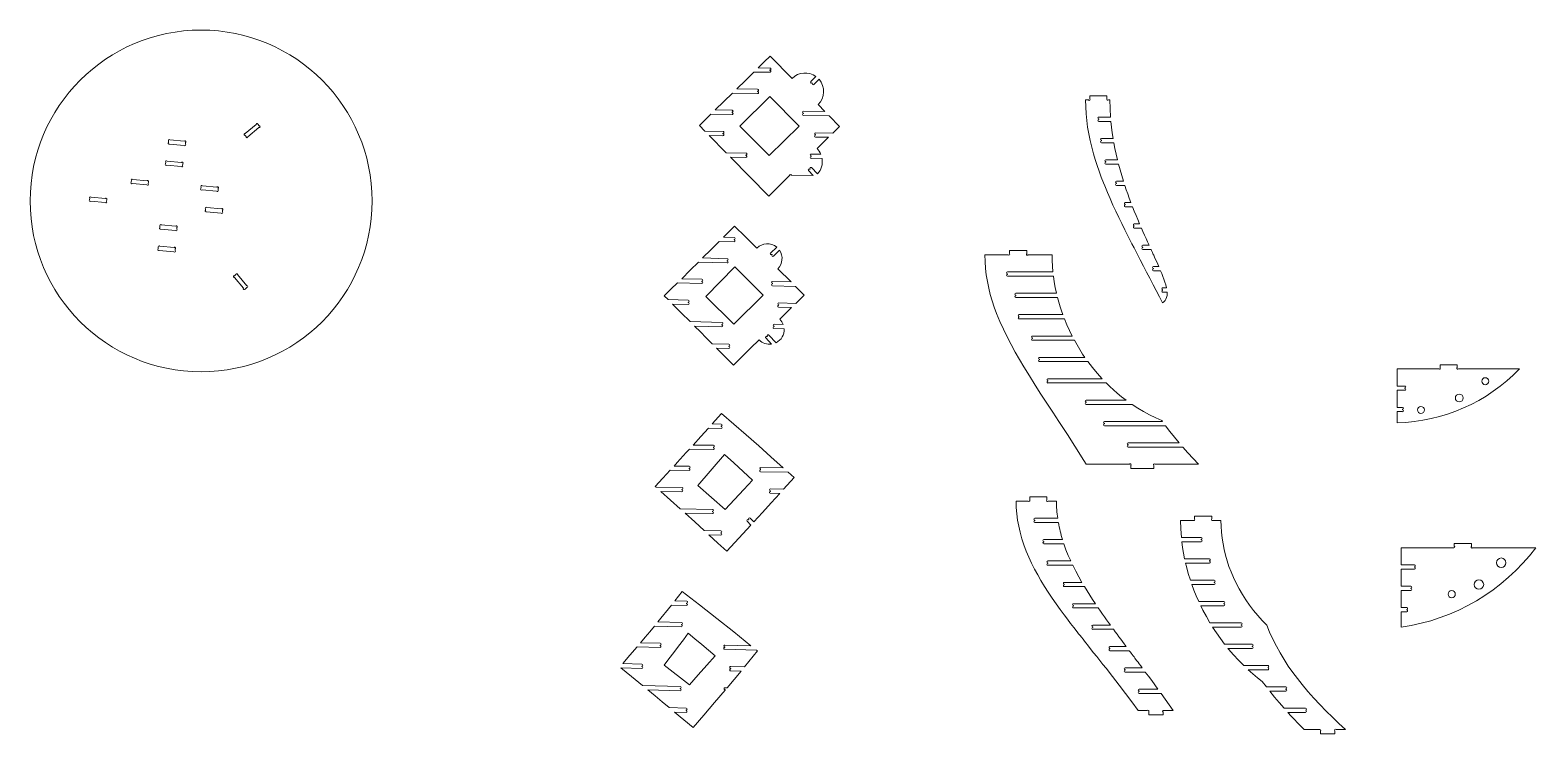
# Model space of a CAD drawing. Header units: millimetres. Extents: x -2409 to 2875, y -3055 to 3274.
# Drawn here: x -2409 to 2875, y 802 to 3274 of the extents above; entities that cross this region are included whole.
import ezdxf

# ---------------------------------------------------------------- set-up
doc = ezdxf.new("R2010")
doc.units = ezdxf.units.MM

msp = doc.modelspace()

# ---------------------------------------------------------------- linework, layer by layer
at = {"color": 7, "linetype": 'Continuous', "lineweight": 15}
for p, q in [((265.1, 3104.1), (187.5, 3182.5)), ((130.3, 3126.1), (186.6, 3125.3)), ((186.8, 3140.3), (145.3, 3140.9)), ((186.7, 3131.8), (186.7, 3133.8)), ((143.7, 3065.9), (70.3, 3067)), ((348.1, 3110.8), (330, 3093.2)), ((334.5, 3088.5), (335.9, 3087.1)), ((340.4, 3082.4), (359.2, 3100.7)), ((55.3, 3052.2), (143.5, 3050.9)), ((186.8, 3040.6), (81.6, 2936.7)), ((143.6, 3057.4), (143.6, 3059.4)), ((289.6, 2936.2), (186.8, 3040.6)), ((380.1, 2987.5), (356.1, 3011.9)), ((1304.5, 3028.1), (1294.4, 3028.1)), ((1309.7, 3043.1), (1309.7, 3032.1)), ((1309.7, 3043.1), (1369.7, 3043.1)), ((1369.7, 3043.1), (1369.7, 3032.5)), ((1380.1, 3028.1), (1374.5, 3028.1)), ((-20, 2978.3), (54.2, 2977.2)), ((54.4, 2992.2), (-4.9, 2993.1)), ((54.3, 2983.7), (54.3, 2985.7)), ((304.6, 2973.6), (395.1, 2972.2)), ((304.7, 2982.1), (304.7, 2980.1)), ((380.1, 2987.5), (304.8, 2988.6)), ((431.5, 2935.3), (395.1, 2972.2)), ((1340.5, 2968.1), (1382.3, 2968.1)), ((1340.5, 2959.6), (1340.5, 2961.6)), ((-1654, 2910.4), (-1616, 2942.2)), ((-1606, 2931), (-1645.1, 2898.3)), ((-1609.6, 2942.7), (-1605.1, 2937.4)), ((-60.8, 2938.2), (-41.4, 2918.6)), ((22.3, 2917.6), (-41.4, 2918.6)), ((22.2, 2909.1), (22.2, 2911.1)), ((81.6, 2936.7), (184.2, 2832.7)), ((184.2, 2832.7), (289.6, 2936.2)), ((347.2, 2906.4), (347.1, 2904.4)), ((407.9, 2912), (347.2, 2912.9)), ((407.9, 2912), (431.5, 2935.3)), ((1383.5, 2953.1), (1340.5, 2953.1)), ((-1923.7, 2878.1), (-1923.2, 2883.6)), ((-1868.6, 2868.4), (-1919.7, 2873)), ((-1918.4, 2887.9), (-1868, 2883.4)), ((-1863.4, 2878.8), (-1863.9, 2872.8)), ((-1651.5, 2899.4), (-1655.4, 2904.1)), ((-26.4, 2903.4), (33.5, 2842.5)), ((-26.4, 2903.4), (22.1, 2902.7)), ((347, 2897.9), (392.9, 2897.3)), ((352.2, 2857.2), (392.9, 2897.3)), ((1350, 2893.1), (1391.1, 2893.1)), ((1350, 2884.6), (1350, 2886.6)), ((1393.7, 2878.1), (1350, 2878.1)), ((-1933.8, 2803.7), (-1933.3, 2809.2)), ((-1928.4, 2813.5), (-1878.1, 2809)), ((-1873.5, 2804.4), (-1874, 2798.4)), ((103, 2841.5), (33.5, 2842.5)), ((48.5, 2827.3), (182.8, 2690.7)), ((48.5, 2827.3), (102.8, 2826.5)), ((102.9, 2833), (102.9, 2835)), ((331.3, 2823.2), (369.9, 2822.6)), ((331.4, 2831.7), (331.4, 2829.7)), ((365.4, 2837.7), (331.5, 2838.2)), ((1365.4, 2818.1), (1406.4, 2818.1)), ((1365.4, 2809.6), (1365.4, 2811.6)), ((1410.1, 2803.1), (1365.4, 2803.1)), ((-2049.1, 2749.2), (-1998.8, 2744.6)), ((-1878.7, 2794), (-1929.8, 2798.6)), ((182.8, 2690.7), (254.9, 2761.5)), ((258.5, 2765.1), (259.8, 2766.3)), ((338.3, 2763), (262.1, 2764.2)), ((321.7, 2780.1), (338.3, 2763)), ((327.8, 2786), (326.4, 2784.6)), ((354.1, 2768.3), (332.5, 2790.6)), ((-2054.4, 2739.4), (-2053.9, 2744.8)), ((-1999.4, 2729.6), (-2050.4, 2734.2)), ((-1994.1, 2740.1), (-1994.6, 2734.1)), ((-1809.6, 2717.2), (-1809.1, 2722.6)), ((-1754.6, 2707.4), (-1805.6, 2712)), ((-1804.3, 2727), (-1754, 2722.4)), ((-1749.3, 2717.9), (-1749.8, 2711.9)), ((1402.5, 2743.1), (1427.4, 2743.1)), ((1402.5, 2734.6), (1402.5, 2736.6)), ((1432.3, 2728.1), (1402.5, 2728.1)), ((-2200.4, 2677.3), (-2200, 2682.8)), ((-2145.4, 2667.5), (-2196.5, 2672.2)), ((-2195.1, 2687.1), (-2144.8, 2682.5)), ((-2140.1, 2678), (-2140.7, 2672)), ((-1794.1, 2640.4), (-1793.6, 2645.9)), ((-1788.7, 2650.2), (-1738.4, 2645.7)), ((1433.9, 2668.1), (1453.6, 2668.1)), ((1433.9, 2659.6), (1433.9, 2661.6)), ((1459.4, 2653.1), (1433.9, 2653.1)), ((-1948.8, 2589.5), (-1898.4, 2584.9)), ((-1739, 2630.7), (-1790.1, 2635.3)), ((-1733.7, 2641.1), (-1734.3, 2635.2)), ((1465.4, 2593.1), (1484.1, 2593.1)), ((-1954.1, 2579.6), (-1953.6, 2585.1)), ((-1899.1, 2569.9), (-1950.1, 2574.5)), ((-1893.8, 2580.3), (-1894.3, 2574.4)), ((62.6, 2585.4), (23.6, 2546.1)), ((61.4, 2545), (23.6, 2546.1)), ((61.1, 2536.5), (61.2, 2538.5)), ((1465.4, 2584.6), (1465.4, 2586.6)), ((1490.6, 2578.1), (1465.4, 2578.1)), ((-1959.9, 2504.9), (-1959.4, 2510.3)), ((-1904.8, 2495.1), (-1955.9, 2499.7)), ((-1954.5, 2514.7), (-1904.2, 2510.1)), ((-1899.6, 2505.6), (-1900.1, 2499.6)), ((9.1, 2531.6), (60.9, 2530)), ((210.6, 2511.4), (188.6, 2490.6)), ((193.1, 2485.9), (194.4, 2484.4)), ((198.9, 2479.7), (220.7, 2500.2)), ((1023.3, 2484.1), (941.2, 2484.1)), ((1028.1, 2499.1), (1028.1, 2488.5)), ((1028.1, 2499.1), (1088.1, 2499.1)), ((1088.1, 2499.1), (1088.1, 2487.9)), ((1176.8, 2484.1), (1093.3, 2484.1)), ((1495.4, 2518.1), (1517.5, 2518.1)), ((1495.4, 2509.6), (1495.4, 2511.6)), ((1524.3, 2503.1), (1495.4, 2503.1)), ((-63.9, 2458.7), (36.9, 2455.7)), ((37.3, 2470.7), (-49.2, 2473.3)), ((64.1, 2442.3), (-38.5, 2338.2)), ((37.1, 2462.2), (37.1, 2464.2)), ((163.6, 2342.1), (64.1, 2442.3)), ((260.9, 2388.9), (214.4, 2435.3)), ((1532.7, 2443.1), (1551.5, 2443.1)), ((1532.7, 2434.6), (1532.7, 2436.6)), ((-1692.4, 2410.7), (-1687.4, 2414.9)), ((-1660.7, 2366.9), (-1691.8, 2404.3)), ((-1680.9, 2414.6), (-1648.7, 2375.9)), ((-137.5, 2385.9), (-52, 2383.3)), ((-51.5, 2398.3), (-122.8, 2400.5)), ((-51.8, 2389.8), (-51.7, 2391.8)), ((196, 2384.4), (196, 2382.4)), ((260.9, 2388.9), (196.2, 2390.9)), ((1020.2, 2424.1), (1179.9, 2424.1)), ((1020.2, 2415.6), (1020.2, 2417.6)), ((1181.6, 2409.1), (1020.2, 2409.1)), ((1557.9, 2428.1), (1532.7, 2428.1)), ((-1648.2, 2369.5), (-1655, 2363.8)), ((-183.8, 2340.4), (-170.2, 2326.9)), ((-99.8, 2324.8), (-170.2, 2326.9)), ((-38.5, 2338.2), (60.2, 2240.5)), ((60.2, 2240.5), (163.6, 2342.1)), ((195.8, 2375.9), (276.4, 2373.4)), ((306.9, 2342.9), (276.4, 2373.4)), ((277.5, 2313.4), (306.9, 2342.9)), ((1050, 2349.1), (1192.3, 2349.1)), ((1050, 2340.6), (1050, 2342.6)), ((1196, 2334.1), (1050, 2334.1)), ((1565, 2368.1), (1578.8, 2368.1)), ((1565, 2359.6), (1565, 2361.6)), ((1581, 2353.1), (1565, 2353.1)), ((-154.7, 2311.4), (-100.3, 2309.8)), ((-100.1, 2316.3), (-100, 2318.3)), ((217.3, 2300.2), (263, 2298.8)), ((217.6, 2308.7), (217.5, 2306.7)), ((277.5, 2313.4), (217.7, 2315.2)), ((221.9, 2257.8), (263, 2298.8)), ((1060.9, 2274.1), (1214.5, 2274.1)), ((18.9, 2246.1), (-93, 2249.5)), ((-77.6, 2234), (18.4, 2231.1)), ((18.6, 2237.6), (18.7, 2239.6)), ((201.1, 2225.6), (236.7, 2224.6)), ((201.4, 2234.1), (201.3, 2232.1)), ((233.5, 2239.7), (201.6, 2240.6)), ((1060.9, 2265.6), (1060.9, 2267.6)), ((1220.2, 2259.1), (1060.9, 2259.1)), ((43, 2170.4), (-16.1, 2172.2)), ((172.4, 2192.3), (192.8, 2170.6)), ((178.6, 2198.2), (177.1, 2196.8)), ((208.7, 2175.6), (183.3, 2202.6)), ((1107.8, 2199.1), (1247.3, 2199.1)), ((1107.8, 2190.6), (1107.8, 2192.6)), ((1255.2, 2184.1), (1107.8, 2184.1)), ((-0.8, 2156.7), (42.6, 2155.4)), ((42.8, 2161.9), (42.8, 2163.9)), ((1133.1, 2124.1), (1292, 2124.1)), ((1133.1, 2115.6), (1133.1, 2117.6)), ((1302.6, 2109.1), (1133.1, 2109.1)), ((2387.4, 2083.4), (2387.4, 2023.4)), ((2533.7, 2083.4), (2387.4, 2083.4)), ((2538.5, 2098.4), (2538.5, 2087.8)), ((2538.5, 2098.4), (2598.5, 2098.4)), ((2598.5, 2098.4), (2598.5, 2088.3)), ((2816.9, 2083.4), (2602.8, 2083.4)), ((1162.6, 2049.1), (1352.2, 2049.1)), ((1162.6, 2040.6), (1162.6, 2042.6)), ((1366.7, 2034.1), (1162.6, 2034.1)), ((2414.7, 2023.4), (2387.4, 2023.4)), ((2387.4, 2008.4), (2387.4, 1948.4)), ((2387.4, 2008.4), (2414.7, 2008.4)), ((2414.7, 2014.9), (2414.7, 2016.9)), ((1296.2, 1974.1), (1436.5, 1974.1)), ((1296.2, 1965.6), (1296.2, 1967.6)), ((1457.9, 1959.1), (1296.2, 1959.1)), ((16.6, 1927.3), (-16.1, 1890.3)), ((2407, 1948.4), (2387.4, 1948.4)), ((2387.4, 1933.4), (2387.4, 1894.4)), ((2387.4, 1933.4), (2407, 1933.4)), ((2407, 1939.9), (2407, 1941.9)), ((-29.2, 1875.5), (15.7, 1874.8)), ((16, 1889.8), (-16.1, 1890.3)), ((15.8, 1881.3), (15.9, 1883.3)), ((1360.5, 1899.1), (1564.7, 1899.1)), ((1360.5, 1890.6), (1360.5, 1892.6)), ((1575.4, 1884.1), (1360.5, 1884.1)), ((1564.7, 1899.1), (1562.6, 1902.1)), ((-95.7, 1801.5), (-11.7, 1800.2)), ((-11.4, 1815.2), (-82.3, 1816.3)), ((-11.6, 1806.7), (-11.5, 1808.7)), ((1443.4, 1824.1), (1622.7, 1824.1)), ((1443.4, 1815.6), (1443.4, 1817.6)), ((1635.6, 1809.1), (1443.4, 1809.1)), ((27.8, 1782.5), (-65.8, 1674.2)), ((1296.2, 1749.1), (1448.2, 1749.1)), ((1453.5, 1745.3), (1453.5, 1734.1)), ((1533.5, 1734.1), (1533.5, 1744.3)), ((1537.9, 1749.1), (1690.8, 1749.1)), ((-163.3, 1727.6), (-96.9, 1726.6)), ((-96.7, 1741.5), (-149.7, 1742.4)), ((-96.8, 1733.1), (-96.8, 1735)), ((154.2, 1722.5), (250.8, 1721)), ((154.4, 1731), (154.3, 1729)), ((233.7, 1736.3), (154.5, 1737.5)), ((235, 1661.3), (271.6, 1702.3)), ((271.6, 1702.3), (250.8, 1721)), ((1453.5, 1734.1), (1533.5, 1734.1)), ((-215.8, 1671), (-212.8, 1668.4)), ((-121.6, 1666.9), (-212.8, 1668.4)), ((-195.7, 1653.1), (-121.8, 1651.9)), ((-121.7, 1658.4), (-121.7, 1660.4)), ((-65.8, 1674.2), (30.1, 1590.3)), ((188.3, 1647), (221.7, 1646.5)), ((188.4, 1655.5), (188.4, 1653.5)), ((235, 1661.3), (188.5, 1662)), ((-14.5, 1590.2), (-127.8, 1592)), ((1093.6, 1618.9), (1050.9, 1618.9)), ((1098.5, 1633.9), (1098.5, 1623.1)), ((1098.5, 1633.9), (1158.5, 1633.9)), ((1158.5, 1633.9), (1158.5, 1623)), ((1192.3, 1618.9), (1163.5, 1618.9)), ((-110.9, 1576.8), (-14.7, 1575.2)), ((-14.6, 1581.7), (-14.6, 1583.7)), ((106.7, 1549.3), (120.3, 1535.1)), ((112.8, 1555.2), (111.4, 1553.8)), ((130.5, 1546.2), (117.5, 1559.7)), ((1116.7, 1558.9), (1196.6, 1558.9)), ((1116.7, 1550.4), (1116.7, 1552.4)), ((1198.9, 1543.9), (1116.7, 1543.9)), ((1672.6, 1551.6), (1628.1, 1551.6)), ((1677.3, 1566.6), (1677.3, 1556)), ((1677.3, 1566.6), (1737.3, 1566.6)), ((1737.3, 1566.6), (1737.3, 1557)), ((1769.6, 1551.6), (1740.8, 1551.6)), ((15.2, 1514.7), (-43.7, 1515.7)), ((-27, 1500.4), (15, 1499.7)), ((15.1, 1506.2), (15.1, 1508.2)), ((1148.1, 1483.9), (1213.6, 1483.9)), ((1700.2, 1491.6), (1630.9, 1491.6)), ((1700.2, 1483.1), (1700.2, 1485.1)), ((1148.1, 1475.4), (1148.1, 1477.4)), ((1218.4, 1468.9), (1148.1, 1468.9)), ((1632.5, 1476.6), (1700.2, 1476.6)), ((2402.3, 1395.3), (2402.3, 1455.3)), ((2584.4, 1455.3), (2402.3, 1455.3)), ((2588.5, 1470.3), (2588.5, 1460.2)), ((2588.5, 1470.3), (2648.5, 1470.3)), ((2648.5, 1470.3), (2648.5, 1460.2)), ((2874.7, 1455.3), (2652.7, 1455.3)), ((1161.6, 1408.9), (1242.6, 1408.9)), ((1161.6, 1400.4), (1161.6, 1402.4)), ((1249.7, 1393.9), (1161.6, 1393.9)), ((1728.9, 1416.6), (1642.2, 1416.6)), ((1645.5, 1401.6), (1728.9, 1401.6)), ((1728.9, 1408.1), (1728.9, 1410.1)), ((2448.3, 1395.3), (2402.3, 1395.3)), ((2402.3, 1320.3), (2402.3, 1380.3)), ((2402.3, 1380.3), (2448.3, 1380.3)), ((2448.3, 1386.8), (2448.3, 1388.8)), ((1219.8, 1333.9), (1281.8, 1333.9)), ((1219.8, 1325.4), (1219.8, 1327.4)), ((1745.8, 1341.6), (1662.3, 1341.6)), ((1667.4, 1326.6), (1745.8, 1326.6)), ((1745.8, 1333.1), (1745.8, 1335.1)), ((-120.6, 1301.4), (-146.8, 1268.5)), ((-105.1, 1267.4), (-146.8, 1268.5)), ((1290.7, 1318.9), (1219.8, 1318.9)), ((2435.6, 1320.3), (2402.3, 1320.3)), ((2402.3, 1245.3), (2402.3, 1305.3)), ((2402.3, 1305.3), (2435.6, 1305.3)), ((2435.6, 1311.8), (2435.6, 1313.8)), ((-158.5, 1253.8), (-206.1, 1195.1)), ((-158.5, 1253.8), (-105.5, 1252.4)), ((-105.3, 1258.9), (-105.3, 1260.9)), ((1251.7, 1258.9), (1328.9, 1258.9)), ((1251.7, 1250.4), (1251.7, 1252.4)), ((1339.1, 1243.9), (1251.7, 1243.9)), ((1779.9, 1266.6), (1691.6, 1266.6)), ((1698.6, 1251.6), (1779.9, 1251.6)), ((1779.9, 1258.1), (1779.9, 1260.1)), ((2421.3, 1245.3), (2402.3, 1245.3)), ((2402.3, 1176.4), (2402.3, 1230.3)), ((2402.3, 1230.3), (2421.3, 1230.3)), ((2421.3, 1236.8), (2421.3, 1238.8)), ((-218.2, 1180.4), (-124, 1177.8)), ((-123.6, 1192.8), (-206.1, 1195.1)), ((-123.8, 1184.3), (-123.8, 1186.3)), ((1319.6, 1183.9), (1381.4, 1183.9)), ((1319.6, 1175.4), (1319.6, 1177.4)), ((1392.3, 1168.9), (1319.6, 1168.9)), ((1841, 1191.6), (1731, 1191.6)), ((1740.2, 1176.6), (1841, 1176.6)), ((1841, 1183.1), (1841, 1185.1)), ((-198.3, 1119.8), (-267.1, 1121.7)), ((-198.5, 1111.3), (-198.5, 1113.3)), ((120.4, 1111.2), (28.7, 1113.7)), ((1879.6, 1116.6), (1782.2, 1116.6)), ((1879.6, 1108.1), (1879.6, 1110.1)), ((-279.4, 1107), (-198.7, 1104.8)), ((28.3, 1098.7), (139.4, 1095.7)), ((28.5, 1107.2), (28.4, 1105.2)), ((97.5, 1036.8), (143, 1092.8)), ((143, 1092.8), (139.4, 1095.7)), ((1380, 1108.9), (1436.8, 1108.9)), ((1380, 1100.4), (1380, 1102.4)), ((1448, 1093.9), (1380, 1093.9)), ((1794.2, 1101.6), (1879.6, 1101.6)), ((-336.5, 1033.5), (-262.5, 1031.5)), ((-262.1, 1046.5), (-329.5, 1048.4)), ((-262.3, 1038), (-262.3, 1040)), ((-184.2, 1043.2), (-95.1, 974.1)), ((36.6, 963.4), (85.4, 1022.1)), ((49.2, 1023.1), (85.4, 1022.1)), ((49.4, 1031.6), (49.3, 1029.6)), ((97.5, 1036.8), (49.6, 1038.1)), ((1433.1, 1033.9), (1493, 1033.9)), ((1433.1, 1025.4), (1433.1, 1027.4)), ((1504.2, 1018.9), (1433.1, 1018.9)), ((1934.7, 1041.6), (1849.3, 1041.6)), ((1865.3, 1026.6), (1934.7, 1026.6)), ((1934.7, 1033.1), (1934.7, 1035.1)), ((-127.7, 967.9), (-260.1, 971.4)), ((-241.2, 955.9), (-128.1, 952.9)), ((-128, 959.4), (-127.9, 961.4)), ((29.5, 957.1), (29.5, 955)), ((36.6, 963.4), (29.7, 963.6)), ((1482.3, 958.9), (1548.5, 958.9)), ((1482.3, 950.4), (1482.3, 952.4)), ((1914.5, 986.1), (1929, 966.6)), ((1997.7, 966.6), (1929, 966.6)), ((1940.7, 951.6), (1997.7, 951.6)), ((1997.7, 958.1), (1997.7, 960.1)), ((1559.4, 943.9), (1482.3, 943.9)), ((-107.2, 892.3), (-166.3, 893.9)), ((-147.8, 878.4), (-82.9, 823.7)), ((-147.8, 878.4), (-107.6, 877.3)), ((-107.4, 883.8), (-107.4, 885.8)), ((1479.3, 883.9), (1511, 883.9)), ((1515.4, 883.9), (1516.3, 883.9)), ((1516.3, 883.9), (1516.3, 882.5)), ((1516.3, 880.4), (1516.3, 868.9)), ((1516.3, 868.9), (1566.3, 868.9)), ((1566.3, 868.9), (1566.3, 878.3)), ((1569.6, 883.9), (1601.9, 883.9)), ((2066, 891.6), (1991, 891.6)), ((2004.5, 876.6), (2066, 876.6)), ((2066, 884.7), (2066, 885.1)), ((2066, 876.6), (2066, 878.2)), ((2114.7, 816.6), (2061.9, 816.6)), ((2119.1, 801.6), (2119.1, 811.8)), ((2119.1, 801.6), (2169.1, 801.6)), ((2169.1, 812.2), (2169.1, 801.6)), ((2206.7, 816.6), (2174, 816.6))]:
    msp.add_line(p, q, dxfattribs=at)
at = {"color": 7, "linetype": 'Continuous', "lineweight": 15, "flags": 128}
for points in [[(187.5, 3182.5), (166.6, 3161.9), (145.3, 3140.9)], [(130.3, 3126.1), (100.7, 3096.9), (70.3, 3067)], [(55.3, 3052.2), (25.5, 3023), (-4.9, 2993.1)], [(1294.4, 3028.1), (1294.9, 3004.2), (1296.3, 2980), (1298.6, 2956.4), (1301.8, 2932.5), (1305.8, 2909.1), (1310.6, 2885.5), (1316.1, 2862.4), (1322.4, 2838.9), (1328.4, 2818.6), (1335.1, 2797.8), (1342, 2777.6), (1349.4, 2757.3), (1357.2, 2737.3), (1361.6, 2726.2), (1366.2, 2714.9), (1371, 2703.5), (1375.7, 2692.7), (1380.4, 2681.8), (1385.4, 2670.6), (1390.5, 2659.2), (1400.4, 2637.9), (1411, 2615.5), (1421.3, 2594.4), (1432.3, 2572.2), (1442.7, 2551.3), (1450.1, 2536.9), (1457.4, 2522.6), (1464.7, 2508.3), (1471.8, 2494.6), (1479.1, 2480.6), (1486.5, 2466.3), (1497.7, 2444.8), (1508.7, 2423.8), (1520.2, 2401.7), (1532, 2379), (1542.5, 2358.8), (1554, 2336.6), (1564.6, 2315.8)], [(1382.3, 2968.1), (1380.6, 2998.1), (1380.1, 3028.1)], [(-20, 2978.3), (-40.2, 2958.4), (-60.8, 2938.2)], [(1391.1, 2893.1), (1388.1, 2913.1), (1385.6, 2933), (1383.5, 2953.1)], [(1406.4, 2818.1), (1401.8, 2837.9), (1397.5, 2858.1), (1393.7, 2878.1)], [(1427.4, 2743.1), (1421.3, 2763.1), (1415.5, 2783.1), (1410.1, 2803.1)], [(1453.6, 2668.1), (1448, 2683.2), (1442.6, 2698), (1437.4, 2713), (1432.3, 2728.1)], [(1484.1, 2593.1), (1477.8, 2608), (1471.6, 2622.8), (1465.4, 2638.1), (1459.4, 2653.1)], [(141.3, 2507.8), (101.7, 2546.9), (62.6, 2585.4)], [(1517.5, 2518.1), (1512.2, 2529.8), (1506.7, 2541.9), (1501.4, 2553.7), (1495.9, 2566.1), (1490.6, 2578.1)], [(9.1, 2531.6), (-19.8, 2502.7), (-49.2, 2473.3)], [(941.2, 2484.1), (941.7, 2460.4), (943.4, 2436.8), (946.1, 2413.5), (949.9, 2390.3), (954.7, 2367.3), (960.3, 2345), (966.8, 2322.6), (974.1, 2300.5), (982.2, 2278.5), (993.6, 2250.6), (1006, 2223.1), (1019.1, 2196), (1033, 2169.3), (1047.5, 2142.8), (1062.5, 2116.6), (1077.9, 2090.6), (1097.6, 2058.7), (1117.8, 2026.6), (1138.1, 1995), (1158.6, 1963.5), (1179.6, 1931.4), (1200.7, 1899), (1216.7, 1874.5), (1233.2, 1849.1), (1248.7, 1824.9), (1264.9, 1799.4), (1280.5, 1774.6), (1296.2, 1749.1)], [(1179.9, 2424.1), (1178.2, 2444), (1177.1, 2464.1), (1176.8, 2484.1)], [(1551.5, 2443.1), (1547.8, 2451.5), (1544.1, 2459.7), (1540.3, 2468.1), (1536.6, 2476.3), (1535.1, 2479.5), (1533.7, 2482.6), (1532.2, 2485.9), (1530.7, 2489.3), (1529.5, 2491.9), (1528, 2495.2), (1526.2, 2499.1), (1524.3, 2503.1)], [(-63.9, 2458.7), (-93, 2429.9), (-122.8, 2400.5)], [(-137.5, 2385.9), (-160.5, 2363.3), (-183.8, 2340.4)], [(1192.3, 2349.1), (1188.1, 2369), (1184.5, 2389), (1181.6, 2409.1)], [(1578.8, 2368.1), (1576.2, 2378.4), (1573.1, 2388.5), (1569.7, 2398.5), (1565.9, 2408.4), (1562, 2418.3), (1557.9, 2428.1)], [(1214.5, 2274.1), (1209.7, 2287.9), (1205.2, 2301.7), (1200.3, 2317.9), (1196, 2334.1)], [(1564.6, 2315.8), (1569.2, 2319.5), (1573.3, 2323.8), (1576.6, 2328.7), (1578.9, 2334.1), (1580, 2337.9), (1580.7, 2341.8), (1581, 2345.7), (1581, 2353.1)], [(-154.7, 2311.4), (-124, 2280.6), (-93, 2249.5)], [(-77.6, 2234), (-56.8, 2213.2), (-36.5, 2192.7), (-16.1, 2172.2)], [(1247.3, 2199.1), (1237.6, 2218.9), (1228.5, 2238.9), (1220.2, 2259.1)], [(58.6, 2096.6), (89.2, 2126.6), (119.2, 2156.2), (148.8, 2185.3)], [(1292, 2124.1), (1284.2, 2135.7), (1269.2, 2159.6), (1255.2, 2184.1)], [(-0.8, 2156.7), (28.8, 2126.8), (58.6, 2096.6)], [(1352.2, 2049.1), (1334.9, 2068.5), (1318.3, 2088.4), (1302.6, 2109.1)], [(1436.5, 1974.1), (1421, 1985.9), (1405.9, 1998.2), (1392.5, 2009.8), (1379.4, 2021.8), (1366.7, 2034.1)], [(1562.6, 1902.1), (1540.6, 1912.1), (1519.3, 1922.7), (1498.3, 1934.1), (1477.9, 1946.2), (1457.9, 1959.1)], [(233.7, 1736.3), (190.4, 1774.9), (147.5, 1813), (103.6, 1851.6), (59.9, 1889.7), (16.6, 1927.3)], [(-29.2, 1875.5), (-55.6, 1846), (-82.3, 1816.3)], [(1622.7, 1824.1), (1606.5, 1843.7), (1590.7, 1863.7), (1575.4, 1884.1)], [(-95.7, 1801.5), (-106.5, 1789.7), (-117.2, 1777.9), (-128, 1766.1), (-138.8, 1754.3), (-149.7, 1742.4)], [(1690.8, 1749.1), (1672.1, 1768.8), (1653.6, 1788.8), (1635.6, 1809.1)], [(126.1, 1692.9), (92.6, 1723.7), (59.8, 1753.6), (27.8, 1782.5)], [(-163.3, 1727.6), (-189.4, 1699.5), (-215.8, 1671)], [(30.1, 1590.3), (63.1, 1625.3), (95.1, 1659.5), (126.1, 1692.9)], [(-195.7, 1653.1), (-161.9, 1622.7), (-127.8, 1592)], [(130.5, 1546.2), (160.6, 1579.1), (191.4, 1612.9), (221.7, 1646.5)], [(1050.9, 1618.9), (1051.5, 1596.7), (1053.2, 1574.6), (1055.9, 1552.8), (1059.8, 1531.2), (1064.7, 1509.6), (1070.9, 1487.3), (1078.1, 1465.2), (1086.3, 1443.4), (1095.3, 1421.9), (1105.1, 1400.8), (1115.6, 1380.1), (1126.6, 1359.9), (1138.1, 1339.9), (1150.7, 1319.3), (1163.8, 1298.9), (1177.3, 1278.8), (1191.2, 1258.8), (1205.4, 1239), (1219.9, 1219.3), (1230.9, 1204.6), (1242.1, 1189.8), (1253.6, 1174.8), (1264.8, 1160.4), (1270.1, 1153.6), (1275, 1147.3), (1280.2, 1140.8), (1285.5, 1134), (1290.5, 1127.6), (1295.6, 1121.3), (1300.9, 1114.5), (1311, 1101.8), (1322.8, 1086.9), (1333.7, 1073.3), (1345, 1059.1), (1355.4, 1045.9), (1366.4, 1032.1), (1389.2, 1003), (1412.5, 973.1), (1435, 943.7), (1457.1, 914.2), (1479.3, 883.9)], [(-110.9, 1576.8), (-77.1, 1546.1), (-43.7, 1515.7)], [(35.2, 1443.3), (78.2, 1489.6), (120.3, 1535.1)], [(1628.1, 1551.6), (1628.8, 1521.6), (1630.9, 1491.6)], [(1930.3, 1183.5), (1914.2, 1200.2), (1898.8, 1217.4), (1884.2, 1235.2), (1870.3, 1253.4), (1857.1, 1272.2), (1845, 1291.2), (1833.6, 1310.6), (1822.9, 1330.8), (1813.2, 1351.2), (1805.1, 1370.3), (1797.8, 1389.6), (1791.3, 1409.1), (1785.6, 1428.9), (1780.8, 1448.8), (1776.8, 1469), (1773.6, 1489.4), (1771.4, 1510), (1770, 1530.8), (1769.6, 1551.6)], [(-27, 1500.4), (4, 1472), (35.2, 1443.3)], [(1242.6, 1408.9), (1233.9, 1428.6), (1225.8, 1448.6), (1218.4, 1468.9)], [(1632.5, 1476.6), (1635.1, 1456.5), (1638.3, 1436.5), (1642.2, 1416.6)], [(1281.8, 1333.9), (1270.6, 1353.6), (1259.9, 1373.6), (1249.7, 1393.9)], [(1645.5, 1401.6), (1648.5, 1389.2), (1654.9, 1365.3), (1662.3, 1341.6)], [(1667.4, 1326.6), (1674.9, 1306.2), (1682.9, 1286.3), (1691.6, 1266.6)], [(120.4, 1111.2), (60.5, 1159.6), (0.6, 1207.2), (-60.1, 1254.7), (-120.6, 1301.4)], [(1328.9, 1258.9), (1319.1, 1273.7), (1309.5, 1288.5), (1299.9, 1303.7), (1290.7, 1318.9)], [(1381.4, 1183.9), (1374.5, 1193.3), (1367.8, 1202.7), (1361, 1212.3), (1354.4, 1221.7), (1346.6, 1232.9), (1339.1, 1243.9)], [(1698.6, 1251.6), (1706.4, 1235.9), (1718.3, 1213.6), (1731, 1191.6)], [(-218.2, 1180.4), (-234.6, 1160.6), (-250.7, 1141.2), (-267.1, 1121.7)], [(1436.8, 1108.9), (1430.4, 1117.4), (1423.9, 1126), (1417.8, 1134.3), (1411.2, 1143.1), (1405, 1151.6), (1398.6, 1160.2), (1392.3, 1168.9)], [(1740.2, 1176.6), (1753.6, 1156.1), (1767.6, 1136.1), (1782.2, 1116.6)], [(2206.7, 816.6), (2183.7, 838), (2161, 859.8), (2138.7, 881.9), (2116.8, 904.4), (2095.4, 927.3), (2074.7, 950.8), (2054.6, 974.7), (2037.7, 995.9), (2021.5, 1017.6), (2006, 1039.8), (1991.1, 1062.6), (1977, 1086), (1964, 1109.6), (1951.8, 1133.8), (1940.5, 1158.5), (1930.3, 1183.5)], [(-99.6, 1155), (-116.7, 1132.3), (-133.5, 1110), (-150.4, 1087.7), (-167.4, 1065.3), (-184.2, 1043.2)], [(-5.4, 1076), (-29.1, 1096.1), (-52.4, 1115.7), (-76.1, 1135.6), (-99.6, 1155)], [(-279.4, 1107), (-304.3, 1077.7), (-329.5, 1048.4)], [(-95.1, 974.1), (-64.4, 1008.6), (-34.5, 1042.6), (-5.4, 1076)], [(1493, 1033.9), (1488, 1040.6), (1483, 1047.2), (1478.7, 1053), (1473.6, 1059.7), (1467.9, 1067.3), (1464.6, 1071.7), (1461.4, 1076.1), (1458.1, 1080.4), (1454.9, 1084.7), (1451.6, 1089.1), (1448, 1093.9)], [(1794.2, 1101.6), (1796.4, 1098.9), (1813.3, 1079.1), (1831, 1060), (1849.3, 1041.6)], [(-336.5, 1033.5), (-298.4, 1002.7), (-260.1, 971.4)], [(1548.5, 958.9), (1537.6, 973.8), (1526.5, 988.8), (1515.3, 1004), (1504.2, 1018.9)], [(1865.3, 1026.6), (1881.1, 1012.6), (1897.6, 999), (1914.5, 986.1)], [(-241.2, 955.9), (-216, 935.1), (-191.1, 914.5), (-166.3, 893.9)], [(-82.9, 823.7), (-44.7, 867.8), (-7.3, 911.5), (29.5, 955)], [(1940.7, 951.6), (1957.1, 931.2), (1973.6, 911.4), (1991, 891.6)], [(1601.9, 883.9), (1587.8, 904.1), (1573.7, 923.9), (1559.4, 943.9)], [(2004.5, 876.6), (2015.7, 864.4), (2027.2, 852.1), (2038.7, 840.1), (2050.2, 828.4), (2061.9, 816.6)]]:
    msp.add_lwpolyline(points, dxfattribs=at)
at = {"color": 7, "linetype": 'Continuous', "lineweight": 15}
for centre, radius in [((-1809.1, 2673.6), 600), ((2697.1, 2040.4), 12.2), ((2605.8, 1981.4), 13.7), ((2471.2, 1939.5), 12.2), ((2753.1, 1402.8), 16.7), ((2675, 1326.2), 16.5), ((2579.3, 1292.3), 12.7)]:
    msp.add_circle(centre, radius, dxfattribs=at)
for centre, radius, start, end in [((186.7, 3128.5), 3.25, 269.1681, 89.1681), ((186.8, 3137), 3.25, 269.1681, 89.1681), ((310.6, 3058), 64.8, 54.6285, 134.6518), ((143.7, 3062.7), 3.25, 269.1681, 89.1681), ((332.2, 3090.8), 3.25, 134.2584, 314.2584), ((338.2, 3084.7), 3.25, 134.2584, 314.2584), ((310.6, 3058), 64.8, 314.6193, 41.3038), ((143.5, 3054.2), 3.25, 269.1681, 89.1681), ((1307.1, 3030.1), 3.25, 218.0033, 38.0033), ((1372.1, 3030.3), 3.25, 137.8777, 317.8777), ((54.2, 2980.4), 3.25, 269.1681, 89.1681), ((54.3, 2988.9), 3.25, 269.1681, 89.1681), ((304.7, 2976.8), 3.25, 89.1681, 269.1681), ((304.8, 2985.3), 3.25, 89.1681, 269.1681), ((1340.5, 2964.9), 3.25, 90, 270), ((1340.5, 2956.4), 3.25, 90, 270), ((-1654.7, 2907.2), 3.25, 77.4356, 257.4356), ((-1612.8, 2942.5), 3.25, 4.9469, 184.9469), ((-1605.6, 2934.2), 3.25, 261.8212, 81.8212), ((22.1, 2905.9), 3.25, 269.1681, 89.1681), ((22.3, 2914.4), 3.25, 269.1681, 89.1681), ((347.2, 2909.7), 3.25, 89.1681, 269.1681), ((-1921.7, 2875.6), 3.25, 127.8522, 307.8522), ((-1920.8, 2885.8), 3.25, 41.8456, 221.8456), ((-1866.3, 2870.6), 3.25, 223.5547, 43.5547), ((-1865.7, 2881.1), 3.25, 315.6413, 135.6413), ((-1648.3, 2898.8), 3.25, 170.2257, 350.2257), ((347.1, 2901.2), 3.25, 89.1681, 269.1681), ((306, 2811.7), 64.8, 23.5888, 44.5384), ((1350, 2889.9), 3.25, 90, 270), ((1350, 2881.4), 3.25, 90, 270), ((-1931.8, 2801.2), 3.25, 127.8522, 307.8522), ((-1930.9, 2811.4), 3.25, 41.8456, 221.8456), ((-1875.8, 2806.7), 3.25, 315.6413, 135.6413), ((102.9, 2829.7), 3.25, 269.1681, 89.1681), ((103, 2838.2), 3.25, 269.1681, 89.1681), ((331.3, 2826.4), 3.25, 89.1681, 269.1681), ((331.5, 2834.9), 3.25, 89.1681, 269.1681), ((306, 2811.7), 64.8, 317.8969, 9.6476), ((1365.4, 2814.9), 3.25, 90, 270), ((1365.4, 2806.4), 3.25, 90, 270), ((-2051.5, 2747), 3.25, 41.8456, 221.8456), ((-1876.4, 2796.2), 3.25, 223.5547, 43.5547), ((258.2, 2761.8), 3.25, 84.1238, 184.851), ((306, 2811.7), 64.8, 224.5051, 227.2684), ((324.1, 2782.4), 3.25, 44.105, 224.105), ((330.2, 2788.3), 3.25, 44.105, 224.105), ((-2052.4, 2736.8), 3.25, 127.8522, 307.8522), ((-1997, 2731.8), 3.25, 223.5547, 43.5547), ((-1996.4, 2742.3), 3.25, 315.6413, 135.6413), ((-1807.6, 2714.6), 3.25, 127.8522, 307.8522), ((-1806.7, 2724.8), 3.25, 41.8456, 221.8456), ((-1752.2, 2709.6), 3.25, 223.5547, 43.5547), ((-1751.6, 2720.1), 3.25, 315.6413, 135.6413), ((1402.5, 2739.9), 3.25, 90, 270), ((1402.5, 2731.4), 3.25, 90, 270), ((-2198.5, 2674.7), 3.25, 127.8522, 307.8522), ((-2197.5, 2684.9), 3.25, 41.8456, 221.8456), ((-2143, 2669.8), 3.25, 223.5547, 43.5547), ((-2142.5, 2680.3), 3.25, 315.6413, 135.6413), ((-1791.1, 2648.1), 3.25, 41.8456, 221.8456), ((-1736.1, 2643.4), 3.25, 315.6413, 135.6413), ((1433.9, 2664.9), 3.25, 90, 270), ((1433.9, 2656.4), 3.25, 90, 270), ((-1951.2, 2587.3), 3.25, 41.8456, 221.8456), ((-1792.1, 2637.9), 3.25, 127.8522, 307.8522), ((-1736.6, 2632.9), 3.25, 223.5547, 43.5547), ((1465.4, 2589.9), 3.25, 90, 270), ((-1952.1, 2577.1), 3.25, 127.8522, 307.8522), ((-1896.7, 2572.1), 3.25, 223.5547, 43.5547), ((-1896.1, 2582.6), 3.25, 315.6413, 135.6413), ((61, 2533.2), 3.25, 268.2732, 88.2732), ((61.3, 2541.7), 3.25, 268.2732, 88.2732), ((1465.4, 2581.4), 3.25, 90, 270), ((-1957.9, 2502.3), 3.25, 127.8522, 307.8522), ((-1957, 2512.5), 3.25, 41.8456, 221.8456), ((-1902.5, 2497.3), 3.25, 223.5547, 43.5547), ((-1901.9, 2507.8), 3.25, 315.6413, 135.6413), ((177.9, 2471.6), 51.5, 50.6035, 135.2698), ((190.8, 2488.2), 3.25, 133.3635, 313.3635), ((196.7, 2482.1), 3.25, 133.3635, 313.3635), ((177.9, 2471.6), 51.5, 315.1756, 33.8432), ((1025.7, 2486.3), 3.25, 223.2062, 43.2062), ((1090.7, 2486), 3.25, 143.6433, 323.6433), ((1495.4, 2514.9), 3.25, 90, 270), ((1495.4, 2506.4), 3.25, 90, 270), ((37, 2458.9), 3.25, 268.2732, 88.2732), ((37.2, 2467.4), 3.25, 268.2732, 88.2732), ((1532.7, 2439.9), 3.25, 90, 270), ((1532.7, 2431.4), 3.25, 90, 270), ((-1692.1, 2407.5), 3.25, 95.7189, 275.7189), ((-1684.1, 2414.8), 3.25, 357.2305, 177.2305), ((-51.9, 2386.6), 3.25, 268.2732, 88.2732), ((-51.6, 2395.1), 3.25, 268.2732, 88.2732), ((195.9, 2379.1), 3.25, 88.2732, 268.2732), ((196.1, 2387.6), 3.25, 88.2732, 268.2732), ((1020.2, 2420.8), 3.25, 90, 270), ((1020.2, 2412.3), 3.25, 90, 270), ((-1657.9, 2365.4), 3.25, 151.1165, 331.1165), ((-1648.5, 2372.7), 3.25, 274.2803, 94.2803), ((1050, 2345.8), 3.25, 90, 270), ((1050, 2337.3), 3.25, 90, 270), ((1565, 2364.9), 3.25, 90, 270), ((1565, 2356.4), 3.25, 90, 270), ((-100.2, 2313), 3.25, 268.2732, 88.2732), ((-99.9, 2321.5), 3.25, 268.2732, 88.2732), ((217.4, 2303.4), 3.25, 88.2732, 268.2732), ((217.7, 2311.9), 3.25, 88.2732, 268.2732), ((1060.9, 2270.8), 3.25, 90, 270), ((18.5, 2234.4), 3.25, 268.2732, 88.2732), ((18.8, 2242.9), 3.25, 268.2732, 88.2732), ((201.2, 2228.9), 3.25, 88.2731, 268.2731), ((201.5, 2237.4), 3.25, 88.2732, 268.2731), ((185.3, 2221.5), 51.5, 296.9226, 3.3705), ((185.3, 2221.5), 51.5, 20.6237, 44.8145), ((1060.9, 2262.3), 3.25, 90, 270), ((42.9, 2167.1), 3.25, 268.2732, 88.2732), ((185.3, 2221.5), 51.5, 224.7154, 278.3286), ((174.8, 2194.6), 3.25, 43.2101, 223.2101), ((180.9, 2200.4), 3.25, 43.2101, 223.2101), ((1107.8, 2195.8), 3.25, 90, 270), ((1107.8, 2187.3), 3.25, 90, 270), ((42.7, 2158.6), 3.25, 268.2732, 88.2732), ((1133.1, 2120.8), 3.25, 90, 270), ((1133.1, 2112.3), 3.25, 90, 270), ((2372.6, 2510.7), 616.5, 271.3762, 316.1176), ((2536.1, 2085.6), 3.25, 222.5643, 42.5643), ((2600.6, 2085.8), 3.25, 131.0419, 311.0419), ((1162.6, 2045.8), 3.25, 90, 270), ((1162.6, 2037.3), 3.25, 90, 270), ((2414.7, 2020.1), 3.25, 270, 90), ((2414.7, 2011.6), 3.25, 270, 90), ((1296.2, 1970.8), 3.25, 90, 270), ((1296.2, 1962.3), 3.25, 90, 270), ((2407, 1945.1), 3.25, 270, 90), ((2407, 1936.6), 3.25, 270, 90), ((15.8, 1878), 3.25, 269.0866, 89.0866), ((15.9, 1886.5), 3.25, 269.0866, 89.0866), ((1360.5, 1895.8), 3.25, 90, 270), ((1360.5, 1887.3), 3.25, 90, 270), ((-11.6, 1803.5), 3.25, 269.0866, 89.0866), ((-11.5, 1811.9), 3.25, 269.0866, 89.0866), ((1443.4, 1820.8), 3.25, 90, 270), ((1443.4, 1812.3), 3.25, 90, 270), ((1450.9, 1747.2), 3.25, 323.9874, 143.9874), ((1535.7, 1746.7), 3.25, 47.4426, 227.4426), ((-96.9, 1729.8), 3.25, 269.0866, 89.0866), ((-96.7, 1738.3), 3.25, 269.0866, 89.0866), ((154.3, 1725.8), 3.25, 89.0866, 269.0866), ((154.4, 1734.3), 3.25, 89.0866, 269.0866), ((-121.8, 1655.2), 3.25, 269.0866, 89.0866), ((-121.6, 1663.7), 3.25, 269.0866, 89.0866), ((188.3, 1650.2), 3.25, 89.0866, 269.0866), ((188.4, 1658.7), 3.25, 89.0866, 269.0866), ((-14.5, 1587), 3.25, 269.0866, 89.0866), ((1096, 1621), 3.25, 220.3799, 40.3799), ((1161, 1620.9), 3.25, 140.5525, 320.5525), ((1621.8, 1619), 429.4, 180.0215, 188.0531), ((-14.7, 1578.5), 3.25, 269.0866, 89.0866), ((109, 1551.5), 3.25, 44.0236, 224.0236), ((115.1, 1557.4), 3.25, 44.0236, 224.0236), ((1116.7, 1555.6), 3.25, 90, 270), ((1116.7, 1547.1), 3.25, 90, 270), ((1680.5, 1629.3), 489, 190.0669, 197.3068), ((1674.9, 1553.8), 3.25, 223.0746, 43.0746), ((1739.1, 1554.3), 3.25, 122.8589, 302.8589), ((15, 1503), 3.25, 269.0866, 89.0866), ((15.1, 1511.5), 3.25, 269.0866, 89.0866), ((1148.1, 1480.6), 3.25, 90, 270), ((1700.2, 1488.3), 3.25, 270, 90), ((1700.2, 1479.8), 3.25, 270, 90), ((1148.1, 1472.1), 3.25, 90, 270), ((2297.1, 1894), 725.4, 278.3419, 322.7763), ((2586.5, 1457.8), 3.25, 230.0364, 50.0364), ((2650.6, 1457.7), 3.25, 130.2219, 310.2219), ((1161.6, 1405.6), 3.25, 90, 270), ((1161.6, 1397.1), 3.25, 90, 270), ((1728.9, 1413.3), 3.25, 270, 90), ((1728.9, 1404.8), 3.25, 270, 90), ((2448.3, 1392), 3.25, 270, 90), ((2448.3, 1383.5), 3.25, 270, 90), ((1219.8, 1330.6), 3.25, 90, 270), ((1219.8, 1322.1), 3.25, 90, 270), ((1745.8, 1338.3), 3.25, 270, 90), ((1745.8, 1329.8), 3.25, 270, 90), ((2435.6, 1317), 3.25, 270, 90), ((2435.6, 1308.5), 3.25, 270, 90), ((-105.4, 1255.6), 3.25, 268.4526, 88.4526), ((-105.2, 1264.1), 3.25, 268.4526, 88.4526), ((1251.7, 1255.6), 3.25, 90, 270), ((1251.7, 1247.1), 3.25, 90, 270), ((1779.9, 1263.3), 3.25, 270, 90), ((1779.9, 1254.8), 3.25, 270, 90), ((2421.3, 1242), 3.25, 270, 90), ((2421.3, 1233.5), 3.25, 270, 90), ((-123.9, 1181.1), 3.25, 268.4526, 88.4526), ((-123.7, 1189.6), 3.25, 268.4526, 88.4526), ((1319.6, 1180.6), 3.25, 90, 270), ((1319.6, 1172.1), 3.25, 90, 270), ((1841, 1188.3), 3.25, 270, 90), ((1841, 1179.8), 3.25, 270, 90), ((-198.6, 1108.1), 3.25, 268.4526, 88.4526), ((-198.4, 1116.6), 3.25, 268.4526, 88.4526), ((28.6, 1110.5), 3.25, 88.4526, 268.4526), ((1879.6, 1113.3), 3.25, 270, 90), ((28.3, 1102), 3.25, 88.4526, 268.4526), ((1380, 1105.6), 3.25, 90, 270), ((1380, 1097.1), 3.25, 90, 270), ((1879.6, 1104.8), 3.25, 270, 90), ((-262.4, 1034.8), 3.25, 268.4526, 88.4526), ((-262.2, 1043.3), 3.25, 268.4526, 88.4526), ((49.3, 1026.4), 3.25, 88.4526, 268.4526), ((49.5, 1034.9), 3.25, 88.4526, 268.4526), ((1433.1, 1030.6), 3.25, 90, 270), ((1433.1, 1022.1), 3.25, 90, 270), ((1934.7, 1038.3), 3.25, 270, 90), ((1934.7, 1029.8), 3.25, 270, 90), ((-128.1, 956.1), 3.25, 268.4526, 88.4526), ((-127.8, 964.6), 3.25, 268.4526, 88.4526), ((29.6, 960.4), 3.25, 88.4526, 268.4526), ((1482.3, 955.6), 3.25, 90, 270), ((1997.7, 963.3), 3.25, 270, 90), ((1997.7, 954.8), 3.25, 270, 90), ((1482.3, 947.1), 3.25, 90, 270), ((-107.5, 880.5), 3.25, 268.4526, 88.4526), ((-107.3, 889), 3.25, 268.4526, 88.4526), ((1513.2, 881.5), 3.25, 47.5665, 132.4335), ((1513.2, 881.5), 3.25, 340.8426, 19.1574), ((1567.9, 881.1), 3.25, 59.2224, 239.2224), ((2066, 888.3), 3.25, 270, 90), ((2066, 881.5), 3.25, 270, 90), ((2116.9, 814.2), 3.25, 313.3195, 133.3195), ((2171.6, 814.4), 3.25, 41.7249, 221.7249)]:
    msp.add_arc(centre, radius, start, end, dxfattribs=at)

doc.saveas('drawing.dxf')
